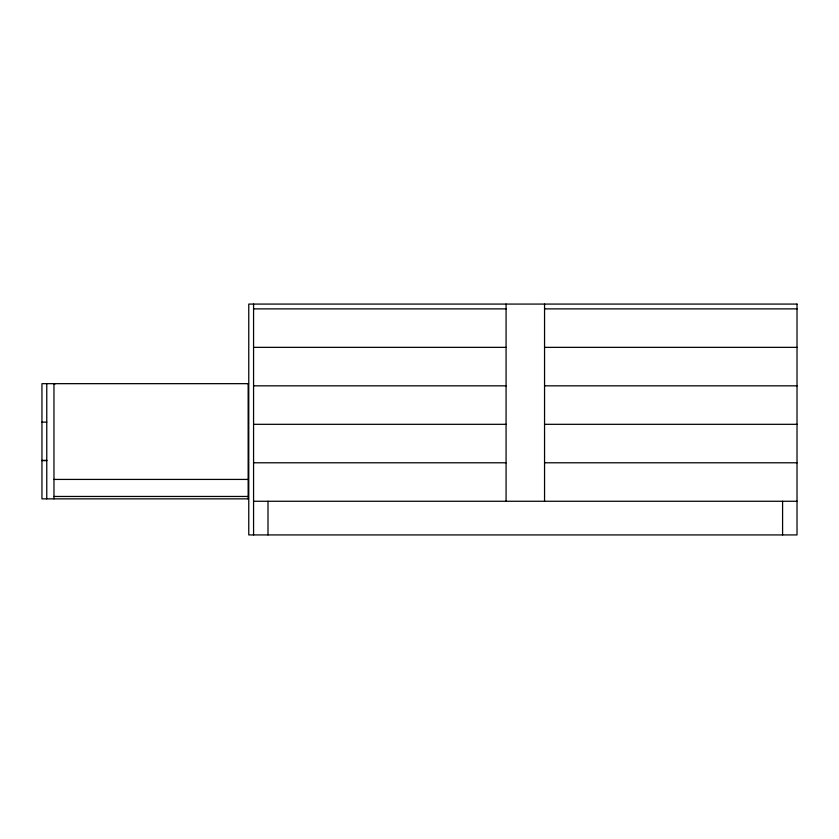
<?xml version="1.0" encoding="UTF-8"?>
<svg xmlns="http://www.w3.org/2000/svg" width="839" height="839" viewBox="0 0 839 839"><rect width="100%" height="100%" fill="white"/><g stroke="black" fill="none" stroke-linecap="round" stroke-linejoin="round"><path stroke-width="1.26" d="M253.567 308.878L506.074 308.878M544.553 308.878L797.05 308.878M253.567 347.356L506.074 347.356M544.553 347.356L797.05 347.356M248.533 383.664L41.95 383.664L41.95 498.859L248.533 498.859M253.567 385.835L506.074 385.835M544.553 385.835L797.05 385.835M41.95 422.143L46.764 422.143M253.567 424.314L506.074 424.314M544.553 424.314L797.05 424.314M41.95 460.38L46.764 460.38M41.95 460.611L46.764 460.611M253.567 462.782L506.074 462.782M544.553 462.782L797.05 462.782M53.969 479.426L248.313 479.426M53.969 496.457L248.313 496.457M253.567 501.261L797.05 501.261M782.588 501.261L782.588 534.925M544.553 304.075L544.553 501.261M506.074 304.075L506.074 501.261M267.998 501.261L267.998 534.925M253.567 304.075L253.567 534.925M248.155 383.664L248.155 499.09M53.969 498.859L53.969 383.664A4.814 4.814 0 0 1 55.217 383.822M46.764 383.664L46.764 498.859M797.019 304.075L248.763 304.075L248.763 534.925L797.019 534.925L797.019 304.075"/></g></svg>
